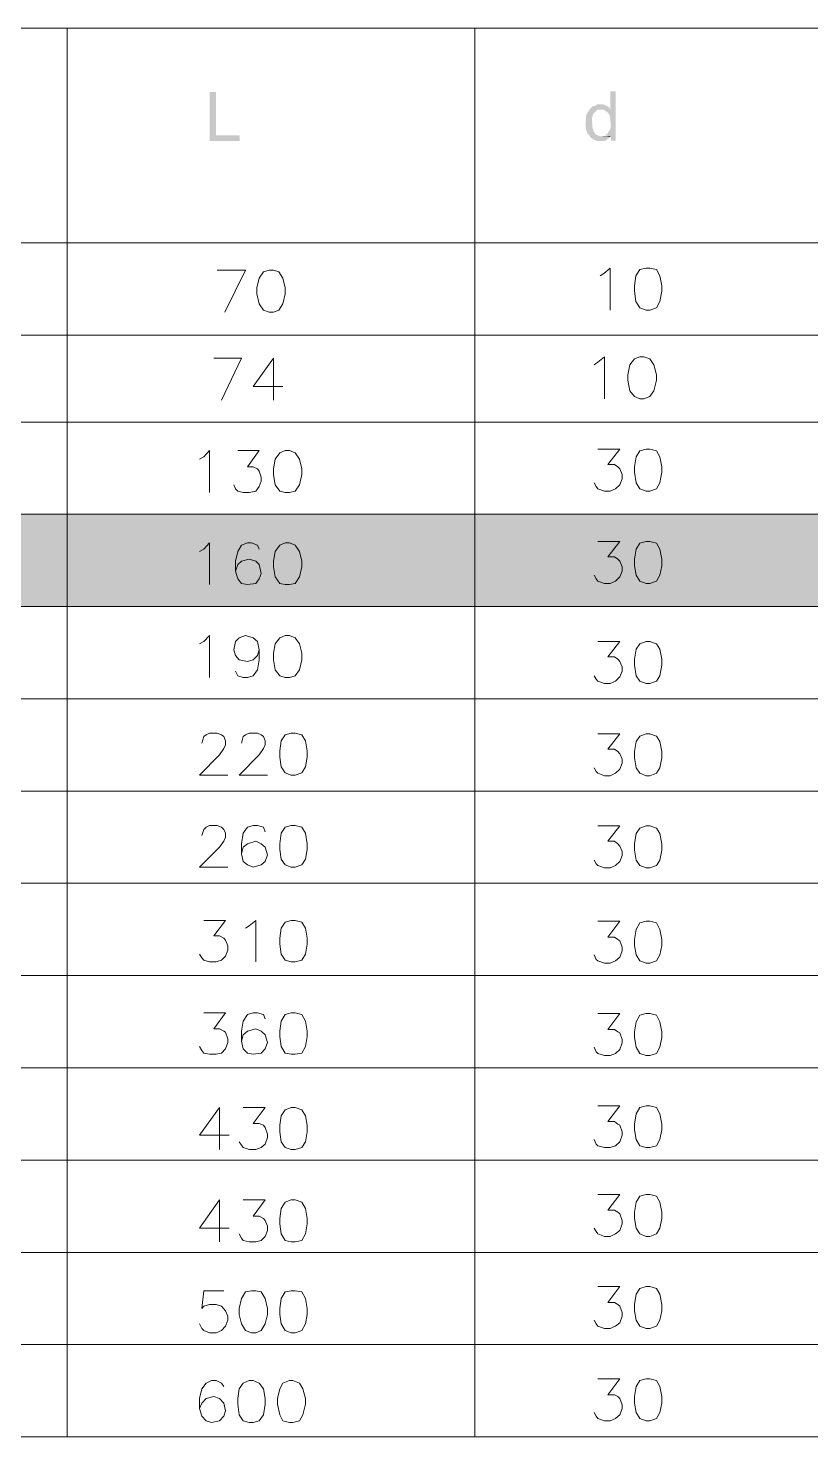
# Model space of a CAD drawing. Header units: feet. Extents: x 203667 to 205527, y 9204857 to 9205156.
# Drawn here: x 204242.956 to 204244.866, y 9205140.321 to 9205143.756 of the extents above; entities that cross this region are included whole.
import ezdxf

# ---------------------------------------------------------------- set-up
doc = ezdxf.new("R2010")
doc.units = ezdxf.units.FT
doc.header["$LTSCALE"] = 0.3
doc.header["$MEASUREMENT"] = 0
doc.layers.add('CALÇADA', color=3, linetype='Continuous')
doc.layers.add('DRENAGEM a executar', color=242, linetype='Continuous', lineweight=30)

msp = doc.modelspace()

# ---------------------------------------------------------------- hatches: boundary and pattern name
at = {"layer": 'CALÇADA'}
h = msp.add_hatch(color=1, dxfattribs=at)
h.dxf.hatch_style = 1
h.paths.add_polyline_path([(204249.5493, 9205142.5705), (204239.2705, 9205142.5705), (204239.2705, 9205142.3455), (204249.5493, 9205142.3455)])
h.paths.add_polyline_path([(204251.0814, 9205142.5705), (204249.5493, 9205142.5705), (204249.5493, 9205142.3455), (204251.0814, 9205142.3455)])
at = {"layer": 'DRENAGEM a executar', "lineweight": 20}
for points in [[(204244.3899, 9205143.6018), (204244.3769, 9205143.6018), (204244.3769, 9205143.5585), (204244.3538, 9205143.5585), (204244.361, 9205143.5571), (204244.3711, 9205143.5499), (204244.3754, 9205143.5441), (204244.3769, 9205143.5354), (204244.3783, 9205143.5167), (204244.3769, 9205143.5095), (204244.3726, 9205143.5037), (204244.3697, 9205143.4979), (204244.3639, 9205143.4951), (204244.3783, 9205143.4922), (204244.3783, 9205143.4821), (204244.3899, 9205143.4821)], [(204243.4149, 9205143.6003), (204243.399, 9205143.6003), (204243.399, 9205143.4806), (204243.4726, 9205143.4806), (204243.4726, 9205143.4951), (204243.4149, 9205143.4951)], [(204244.3524, 9205143.5701), (204244.3451, 9205143.5701), (204244.3408, 9205143.5672), (204244.3336, 9205143.5657), (204244.3278, 9205143.56), (204244.325, 9205143.5556), (204244.3206, 9205143.5484), (204244.3177, 9205143.5426), (204244.3177, 9205143.5354), (204244.3163, 9205143.521), (204244.3177, 9205143.5095), (204244.3206, 9205143.5008), (204244.325, 9205143.4951), (204244.3293, 9205143.4893), (204244.3379, 9205143.4835), (204244.3466, 9205143.4806), (204244.3596, 9205143.4806), (204244.3668, 9205143.4821), (204244.3711, 9205143.4864), (204244.3769, 9205143.4907), (204244.3538, 9205143.4922), (204244.3451, 9205143.4951), (204244.3408, 9205143.4979), (204244.3365, 9205143.5037), (204244.3336, 9205143.5124), (204244.3322, 9205143.534), (204244.3336, 9205143.5426), (204244.3365, 9205143.5484), (204244.3408, 9205143.5527), (204244.3451, 9205143.5571), (204244.3769, 9205143.5585), (204244.3726, 9205143.5643), (204244.3668, 9205143.5672), (204244.3596, 9205143.5701), (204244.3552, 9205143.5701)], [(204244.361, 9205143.4922), (204244.3538, 9205143.4922), (204244.3769, 9205143.4907), (204244.3783, 9205143.4922)]]:
    msp.add_hatch(color=7, dxfattribs=at).paths.add_polyline_path(points)

# ---------------------------------------------------------------- linework, layer by layer
at = {"layer": 'DRENAGEM a executar', "color": 7, "lineweight": 20}
for points in [[(204239.2553, 9205143.7561), (204251.0749, 9205143.7561)], [(204243.0514, 9205143.7561), (204243.0514, 9205140.3206)], [(204244.0466, 9205143.7561), (204244.0466, 9205140.3206)], [(204239.2668, 9205143.2326), (204251.0778, 9205143.2326)], [(204243.4365, 9205143.0638), (204243.487, 9205143.1662), (204243.4178, 9205143.1662)], [(204243.5447, 9205143.1662), (204243.5303, 9205143.1619), (204243.5202, 9205143.146), (204243.5144, 9205143.1229), (204243.5144, 9205143.1085), (204243.5202, 9205143.084), (204243.5303, 9205143.0681), (204243.5447, 9205143.0638), (204243.5548, 9205143.0638), (204243.5677, 9205143.0681), (204243.5778, 9205143.084), (204243.5836, 9205143.1085), (204243.5836, 9205143.1229), (204243.5778, 9205143.146), (204243.5677, 9205143.1619), (204243.5548, 9205143.1662), (204243.5447, 9205143.1662), (204243.5447, 9205143.1662)], [(204244.3524, 9205143.1518), (204244.361, 9205143.1576), (204244.3769, 9205143.1705), (204244.3769, 9205143.0681)], [(204244.4649, 9205143.1705), (204244.449, 9205143.1677), (204244.4389, 9205143.1518), (204244.436, 9205143.1273), (204244.436, 9205143.1143), (204244.4389, 9205143.0898), (204244.449, 9205143.0739), (204244.4649, 9205143.0681), (204244.4735, 9205143.0681), (204244.4894, 9205143.0739), (204244.498, 9205143.0898), (204244.5024, 9205143.1143), (204244.5024, 9205143.1273), (204244.498, 9205143.1518), (204244.4894, 9205143.1677), (204244.4735, 9205143.1705), (204244.4649, 9205143.1705), (204244.4649, 9205143.1705)], [(204239.2668, 9205143.0076), (204251.0749, 9205143.0076)], [(204243.4278, 9205142.8489), (204243.4769, 9205142.9513), (204243.4091, 9205142.9513)], [(204243.5548, 9205142.9513), (204243.5057, 9205142.8821), (204243.5778, 9205142.8821)], [(204243.5548, 9205142.9513), (204243.5548, 9205142.8489)], [(204244.3379, 9205142.9354), (204244.3466, 9205142.9412), (204244.3625, 9205142.9542), (204244.3625, 9205142.8518)], [(204244.449, 9205142.9542), (204244.436, 9205142.9499), (204244.4245, 9205142.9354), (204244.4201, 9205142.9109), (204244.4201, 9205142.8979), (204244.4245, 9205142.872), (204244.436, 9205142.8576), (204244.449, 9205142.8518), (204244.4591, 9205142.8518), (204244.4735, 9205142.8576), (204244.4836, 9205142.872), (204244.4894, 9205142.8979), (204244.4894, 9205142.9109), (204244.4836, 9205142.9354), (204244.4735, 9205142.9499), (204244.4591, 9205142.9542), (204244.449, 9205142.9542), (204244.449, 9205142.9542)], [(204239.2639, 9205142.7955), (204251.0749, 9205142.7955)], [(204243.3745, 9205142.7047), (204243.3846, 9205142.7104), (204243.399, 9205142.7263), (204243.399, 9205142.6239)], [(204243.4682, 9205142.7263), (204243.5202, 9205142.7263), (204243.4913, 9205142.6859), (204243.5057, 9205142.6859), (204243.5158, 9205142.6816), (204243.5202, 9205142.6758), (204243.5245, 9205142.6614), (204243.5245, 9205142.6513), (204243.5202, 9205142.6383), (204243.5115, 9205142.6268), (204243.4956, 9205142.6239), (204243.4812, 9205142.6239), (204243.4682, 9205142.6268), (204243.4625, 9205142.6326), (204243.4581, 9205142.6427)], [(204243.5836, 9205142.7263), (204243.5706, 9205142.7205), (204243.5591, 9205142.7047), (204243.5548, 9205142.6816), (204243.5548, 9205142.6672), (204243.5591, 9205142.6427), (204243.5706, 9205142.6268), (204243.5836, 9205142.6239), (204243.5937, 9205142.6239), (204243.6081, 9205142.6268), (204243.6182, 9205142.6427), (204243.624, 9205142.6672), (204243.624, 9205142.6816), (204243.6182, 9205142.7047), (204243.6081, 9205142.7205), (204243.5937, 9205142.7263), (204243.5836, 9205142.7263), (204243.5836, 9205142.7263)], [(204244.3466, 9205142.7292), (204244.4, 9205142.7292), (204244.3711, 9205142.6917), (204244.387, 9205142.6917), (204244.3956, 9205142.6859), (204244.4, 9205142.6816), (204244.4057, 9205142.6672), (204244.4057, 9205142.6571), (204244.4, 9205142.6427), (204244.3899, 9205142.6326), (204244.3769, 9205142.6268), (204244.3625, 9205142.6268), (204244.3466, 9205142.6326), (204244.3423, 9205142.6383), (204244.3379, 9205142.647)], [(204244.4649, 9205142.7292), (204244.449, 9205142.7249), (204244.4403, 9205142.7104), (204244.436, 9205142.6859), (204244.436, 9205142.6729), (204244.4403, 9205142.647), (204244.449, 9205142.6326), (204244.4649, 9205142.6268), (204244.4735, 9205142.6268), (204244.4894, 9205142.6326), (204244.498, 9205142.647), (204244.5024, 9205142.6729), (204244.5024, 9205142.6859), (204244.498, 9205142.7104), (204244.4894, 9205142.7249), (204244.4735, 9205142.7292), (204244.4649, 9205142.7292), (204244.4649, 9205142.7292)], [(204239.2618, 9205142.5705), (204251.0814, 9205142.5705)], [(204239.2639, 9205142.5705), (204251.0749, 9205142.5705)], [(204244.3466, 9205142.5042), (204244.4, 9205142.5042), (204244.3711, 9205142.4667), (204244.387, 9205142.4667), (204244.3956, 9205142.4609), (204244.4, 9205142.4566), (204244.4057, 9205142.4422), (204244.4057, 9205142.4321), (204244.4, 9205142.4177), (204244.3899, 9205142.4076), (204244.3769, 9205142.4018), (204244.3625, 9205142.4018), (204244.3466, 9205142.4076), (204244.3423, 9205142.4133), (204244.3379, 9205142.422)], [(204244.4649, 9205142.5042), (204244.449, 9205142.4999), (204244.4403, 9205142.4854), (204244.436, 9205142.4609), (204244.436, 9205142.4451), (204244.4403, 9205142.422), (204244.449, 9205142.4076), (204244.4649, 9205142.4018), (204244.4735, 9205142.4018), (204244.4894, 9205142.4076), (204244.498, 9205142.422), (204244.5024, 9205142.4451), (204244.5024, 9205142.4609), (204244.498, 9205142.4854), (204244.4894, 9205142.4999), (204244.4735, 9205142.5042), (204244.4649, 9205142.5042), (204244.4649, 9205142.5042)], [(204243.3745, 9205142.4797), (204243.3846, 9205142.4854), (204243.399, 9205142.5013), (204243.399, 9205142.3989)], [(204243.5202, 9205142.4854), (204243.5158, 9205142.4955), (204243.5014, 9205142.5013), (204243.4913, 9205142.5013), (204243.4769, 9205142.4955), (204243.4682, 9205142.4797), (204243.4625, 9205142.4566), (204243.4625, 9205142.4321), (204243.4682, 9205142.4133), (204243.4769, 9205142.4018), (204243.4913, 9205142.3989), (204243.5115, 9205142.4018), (204243.5202, 9205142.4133), (204243.5245, 9205142.4263), (204243.5202, 9205142.4479), (204243.5115, 9205142.4566), (204243.4956, 9205142.4609), (204243.4769, 9205142.4566), (204243.4682, 9205142.4479), (204243.4625, 9205142.4321)], [(204243.5836, 9205142.5013), (204243.5706, 9205142.4955), (204243.5591, 9205142.4797), (204243.5548, 9205142.4566), (204243.5548, 9205142.4422), (204243.5591, 9205142.4177), (204243.5706, 9205142.4018), (204243.5836, 9205142.3989), (204243.5937, 9205142.3989), (204243.6081, 9205142.4018), (204243.6182, 9205142.4177), (204243.624, 9205142.4422), (204243.624, 9205142.4566), (204243.6182, 9205142.4797), (204243.6081, 9205142.4955), (204243.5937, 9205142.5013), (204243.5836, 9205142.5013), (204243.5836, 9205142.5013)], [(204239.2639, 9205142.3455), (204251.0749, 9205142.3455)], [(204243.3745, 9205142.2547), (204243.3846, 9205142.2604), (204243.399, 9205142.2749), (204243.399, 9205142.1725)], [(204243.5202, 9205142.2403), (204243.5158, 9205142.2258), (204243.5057, 9205142.2157), (204243.4913, 9205142.2114), (204243.4711, 9205142.2157), (204243.4625, 9205142.2258), (204243.4581, 9205142.2403), (204243.4625, 9205142.2604), (204243.4711, 9205142.2691), (204243.487, 9205142.2749), (204243.5057, 9205142.2691), (204243.5158, 9205142.2604), (204243.5202, 9205142.2403), (204243.5202, 9205142.2157), (204243.5158, 9205142.1912), (204243.5057, 9205142.1768), (204243.4913, 9205142.1725), (204243.4812, 9205142.1725), (204243.4682, 9205142.1768), (204243.4625, 9205142.1883)], [(204243.5836, 9205142.2749), (204243.5706, 9205142.2691), (204243.5591, 9205142.2547), (204243.5548, 9205142.2316), (204243.5548, 9205142.2157), (204243.5591, 9205142.1912), (204243.5706, 9205142.1768), (204243.5836, 9205142.1725), (204243.5937, 9205142.1725), (204243.6081, 9205142.1768), (204243.6182, 9205142.1912), (204243.624, 9205142.2157), (204243.624, 9205142.2316), (204243.6182, 9205142.2547), (204243.6081, 9205142.2691), (204243.5937, 9205142.2749), (204243.5836, 9205142.2749), (204243.5836, 9205142.2749)], [(204244.3466, 9205142.2604), (204244.4, 9205142.2604), (204244.3711, 9205142.2229), (204244.387, 9205142.2229), (204244.3956, 9205142.2172), (204244.4, 9205142.2114), (204244.4057, 9205142.1984), (204244.4057, 9205142.1883), (204244.4, 9205142.1739), (204244.3899, 9205142.1638), (204244.3769, 9205142.158), (204244.3625, 9205142.158), (204244.3466, 9205142.1638), (204244.3423, 9205142.1681), (204244.3379, 9205142.1768)], [(204244.4649, 9205142.2604), (204244.449, 9205142.2547), (204244.4403, 9205142.2417), (204244.436, 9205142.2172), (204244.436, 9205142.2028), (204244.4403, 9205142.1768), (204244.449, 9205142.1638), (204244.4649, 9205142.158), (204244.4735, 9205142.158), (204244.4894, 9205142.1638), (204244.498, 9205142.1768), (204244.5024, 9205142.2028), (204244.5024, 9205142.2172), (204244.498, 9205142.2417), (204244.4894, 9205142.2547), (204244.4735, 9205142.2604), (204244.4649, 9205142.2604), (204244.4649, 9205142.2604)], [(204239.2639, 9205142.1205), (204251.0749, 9205142.1205)], [(204243.3803, 9205142.0124), (204243.3846, 9205142.0282), (204243.3903, 9205142.0326), (204243.399, 9205142.0369), (204243.4178, 9205142.0369), (204243.4278, 9205142.0326), (204243.4336, 9205142.0282), (204243.4379, 9205142.0181), (204243.4379, 9205142.008), (204243.4336, 9205141.9994), (204243.4235, 9205141.9835), (204243.3745, 9205141.9345), (204243.4437, 9205141.9345)], [(204243.4769, 9205142.0124), (204243.4812, 9205142.0282), (204243.487, 9205142.0326), (204243.4956, 9205142.0369), (204243.5158, 9205142.0369), (204243.5245, 9205142.0326), (204243.5303, 9205142.0282), (204243.5346, 9205142.0181), (204243.5346, 9205142.008), (204243.5303, 9205141.9994), (204243.5202, 9205141.9835), (204243.4711, 9205141.9345), (204243.5403, 9205141.9345)], [(204243.598, 9205142.0369), (204243.5836, 9205142.0326), (204243.5735, 9205142.0181), (204243.5706, 9205141.9936), (204243.5706, 9205141.9778), (204243.5735, 9205141.9547), (204243.5836, 9205141.9403), (204243.598, 9205141.9345), (204243.6081, 9205141.9345), (204243.624, 9205141.9403), (204243.6327, 9205141.9547), (204243.637, 9205141.9778), (204243.637, 9205141.9936), (204243.6327, 9205142.0181), (204243.624, 9205142.0326), (204243.6081, 9205142.0369), (204243.598, 9205142.0369), (204243.598, 9205142.0369)], [(204244.3466, 9205142.0354), (204244.4, 9205142.0354), (204244.3711, 9205141.9979), (204244.387, 9205141.9979), (204244.3956, 9205141.9922), (204244.4, 9205141.9864), (204244.4057, 9205141.9734), (204244.4057, 9205141.9633), (204244.4, 9205141.9489), (204244.3899, 9205141.9388), (204244.3769, 9205141.933), (204244.3625, 9205141.933), (204244.3466, 9205141.9388), (204244.3423, 9205141.9431), (204244.3379, 9205141.9518)], [(204244.4649, 9205142.0354), (204244.449, 9205142.0297), (204244.4403, 9205142.0167), (204244.436, 9205141.9922), (204244.436, 9205141.9763), (204244.4403, 9205141.9518), (204244.449, 9205141.9388), (204244.4649, 9205141.933), (204244.4735, 9205141.933), (204244.4894, 9205141.9388), (204244.498, 9205141.9518), (204244.5024, 9205141.9763), (204244.5024, 9205141.9922), (204244.498, 9205142.0167), (204244.4894, 9205142.0297), (204244.4735, 9205142.0354), (204244.4649, 9205142.0354), (204244.4649, 9205142.0354)], [(204239.2639, 9205141.8955), (204251.0749, 9205141.8955)], [(204243.3803, 9205141.7874), (204243.3846, 9205141.8018), (204243.3903, 9205141.8076), (204243.399, 9205141.8119), (204243.4178, 9205141.8119), (204243.4278, 9205141.8076), (204243.4336, 9205141.8018), (204243.4379, 9205141.7931), (204243.4379, 9205141.783), (204243.4336, 9205141.7729), (204243.4235, 9205141.7585), (204243.3745, 9205141.7095), (204243.4437, 9205141.7095)], [(204243.5346, 9205141.796), (204243.5303, 9205141.8076), (204243.5158, 9205141.8119), (204243.5057, 9205141.8119), (204243.4913, 9205141.8076), (204243.4812, 9205141.7931), (204243.4769, 9205141.7672), (204243.4769, 9205141.7427), (204243.4812, 9205141.7239), (204243.4913, 9205141.7153), (204243.5057, 9205141.7095), (204243.5245, 9205141.7153), (204243.5346, 9205141.7239), (204243.5403, 9205141.7398), (204243.5346, 9205141.7585), (204243.5245, 9205141.7672), (204243.5115, 9205141.7729), (204243.4913, 9205141.7672), (204243.4812, 9205141.7585), (204243.4769, 9205141.7427)], [(204243.598, 9205141.8119), (204243.5836, 9205141.8076), (204243.5735, 9205141.7931), (204243.5706, 9205141.7672), (204243.5706, 9205141.7528), (204243.5735, 9205141.7297), (204243.5836, 9205141.7153), (204243.598, 9205141.7095), (204243.6081, 9205141.7095), (204243.624, 9205141.7153), (204243.6327, 9205141.7297), (204243.637, 9205141.7528), (204243.637, 9205141.7672), (204243.6327, 9205141.7931), (204243.624, 9205141.8076), (204243.6081, 9205141.8119), (204243.598, 9205141.8119), (204243.598, 9205141.8119)], [(204244.3466, 9205141.8104), (204244.4, 9205141.8104), (204244.3711, 9205141.7729), (204244.387, 9205141.7729), (204244.3956, 9205141.7672), (204244.4, 9205141.7614), (204244.4057, 9205141.7484), (204244.4057, 9205141.7383), (204244.4, 9205141.7239), (204244.3899, 9205141.7138), (204244.3769, 9205141.708), (204244.3625, 9205141.708), (204244.3466, 9205141.7138), (204244.3423, 9205141.7181), (204244.3379, 9205141.7268)], [(204244.4649, 9205141.8104), (204244.449, 9205141.8047), (204244.4403, 9205141.7917), (204244.436, 9205141.7672), (204244.436, 9205141.7513), (204244.4403, 9205141.7268), (204244.449, 9205141.7138), (204244.4649, 9205141.708), (204244.4735, 9205141.708), (204244.4894, 9205141.7138), (204244.498, 9205141.7268), (204244.5024, 9205141.7513), (204244.5024, 9205141.7672), (204244.498, 9205141.7917), (204244.4894, 9205141.8047), (204244.4735, 9205141.8104), (204244.4649, 9205141.8104), (204244.4649, 9205141.8104)], [(204239.2639, 9205141.6705), (204251.0749, 9205141.6705), (204239.2639, 9205141.6705), (204239.2639, 9205141.6705)], [(204243.3846, 9205141.5797), (204243.4379, 9205141.5797), (204243.4091, 9205141.5422), (204243.4235, 9205141.5422), (204243.4336, 9205141.5364), (204243.4379, 9205141.5321), (204243.4437, 9205141.5177), (204243.4437, 9205141.5076), (204243.4379, 9205141.4931), (204243.4278, 9205141.483), (204243.4149, 9205141.4787), (204243.399, 9205141.4787), (204243.3846, 9205141.483), (204243.3803, 9205141.4888), (204243.3745, 9205141.4975)], [(204243.487, 9205141.5609), (204243.4956, 9205141.5667), (204243.5115, 9205141.5797), (204243.5115, 9205141.4787)], [(204243.598, 9205141.5797), (204243.5836, 9205141.5754), (204243.5735, 9205141.5609), (204243.5706, 9205141.5364), (204243.5706, 9205141.522), (204243.5735, 9205141.4975), (204243.5836, 9205141.483), (204243.598, 9205141.4787), (204243.6081, 9205141.4787), (204243.624, 9205141.483), (204243.6327, 9205141.4975), (204243.637, 9205141.522), (204243.637, 9205141.5364), (204243.6327, 9205141.5609), (204243.624, 9205141.5754), (204243.6081, 9205141.5797), (204243.598, 9205141.5797), (204243.598, 9205141.5797)], [(204244.3466, 9205141.5782), (204244.4, 9205141.5782), (204244.3711, 9205141.5393), (204244.387, 9205141.5393), (204244.3956, 9205141.5335), (204244.4, 9205141.5306), (204244.4057, 9205141.5148), (204244.4057, 9205141.5061), (204244.4, 9205141.4903), (204244.3899, 9205141.4816), (204244.3769, 9205141.4758), (204244.3625, 9205141.4758), (204244.3466, 9205141.4816), (204244.3423, 9205141.4845), (204244.3379, 9205141.496)], [(204244.4649, 9205141.5782), (204244.449, 9205141.5739), (204244.4403, 9205141.558), (204244.436, 9205141.5335), (204244.436, 9205141.5191), (204244.4403, 9205141.496), (204244.449, 9205141.4816), (204244.4649, 9205141.4758), (204244.4735, 9205141.4758), (204244.4894, 9205141.4816), (204244.498, 9205141.496), (204244.5024, 9205141.5191), (204244.5024, 9205141.5335), (204244.498, 9205141.558), (204244.4894, 9205141.5739), (204244.4735, 9205141.5782), (204244.4649, 9205141.5782), (204244.4649, 9205141.5782)], [(204239.2639, 9205141.4455), (204251.0749, 9205141.4455)], [(204243.3846, 9205141.3547), (204243.4379, 9205141.3547), (204243.4091, 9205141.3157), (204243.4235, 9205141.3157), (204243.4336, 9205141.31), (204243.4379, 9205141.3071), (204243.4437, 9205141.2912), (204243.4437, 9205141.2826), (204243.4379, 9205141.2667), (204243.4278, 9205141.2566), (204243.4149, 9205141.2537), (204243.399, 9205141.2537), (204243.3846, 9205141.2566), (204243.3803, 9205141.2624), (204243.3745, 9205141.2725)], [(204243.5346, 9205141.3403), (204243.5303, 9205141.3504), (204243.5158, 9205141.3547), (204243.5057, 9205141.3547), (204243.4913, 9205141.3504), (204243.4812, 9205141.3345), (204243.4769, 9205141.31), (204243.4769, 9205141.2854), (204243.4812, 9205141.2667), (204243.4913, 9205141.2566), (204243.5057, 9205141.2537), (204243.5245, 9205141.2566), (204243.5346, 9205141.2667), (204243.5403, 9205141.2826), (204243.5346, 9205141.3013), (204243.5245, 9205141.31), (204243.5115, 9205141.3157), (204243.4913, 9205141.31), (204243.4812, 9205141.3013), (204243.4769, 9205141.2854)], [(204243.598, 9205141.3547), (204243.5836, 9205141.3504), (204243.5735, 9205141.3345), (204243.5706, 9205141.31), (204243.5706, 9205141.297), (204243.5735, 9205141.2725), (204243.5836, 9205141.2566), (204243.598, 9205141.2537), (204243.6081, 9205141.2537), (204243.624, 9205141.2566), (204243.6327, 9205141.2725), (204243.637, 9205141.297), (204243.637, 9205141.31), (204243.6327, 9205141.3345), (204243.624, 9205141.3504), (204243.6081, 9205141.3547), (204243.598, 9205141.3547), (204243.598, 9205141.3547)], [(204244.3466, 9205141.3532), (204244.4, 9205141.3532), (204244.3711, 9205141.3143), (204244.387, 9205141.3143), (204244.3956, 9205141.3085), (204244.4, 9205141.3056), (204244.4057, 9205141.2898), (204244.4057, 9205141.2811), (204244.4, 9205141.2653), (204244.3899, 9205141.2552), (204244.3769, 9205141.2508), (204244.3625, 9205141.2508), (204244.3466, 9205141.2552), (204244.3423, 9205141.2595), (204244.3379, 9205141.271)], [(204244.4649, 9205141.3532), (204244.449, 9205141.3489), (204244.4403, 9205141.333), (204244.436, 9205141.3085), (204244.436, 9205141.2941), (204244.4403, 9205141.271), (204244.449, 9205141.2552), (204244.4649, 9205141.2508), (204244.4735, 9205141.2508), (204244.4894, 9205141.2552), (204244.498, 9205141.271), (204244.5024, 9205141.2941), (204244.5024, 9205141.3085), (204244.498, 9205141.333), (204244.4894, 9205141.3489), (204244.4735, 9205141.3532), (204244.4649, 9205141.3532), (204244.4649, 9205141.3532)], [(204239.2639, 9205141.2205), (204251.0749, 9205141.2205)], [(204244.3466, 9205141.1282), (204244.4, 9205141.1282), (204244.3711, 9205141.0893), (204244.387, 9205141.0893), (204244.3956, 9205141.0835), (204244.4, 9205141.0806), (204244.4057, 9205141.0648), (204244.4057, 9205141.0561), (204244.4, 9205141.0403), (204244.3899, 9205141.0302), (204244.3769, 9205141.0258), (204244.3625, 9205141.0258), (204244.3466, 9205141.0302), (204244.3423, 9205141.0345), (204244.3379, 9205141.046)], [(204244.4649, 9205141.1282), (204244.449, 9205141.1239), (204244.4403, 9205141.108), (204244.436, 9205141.0835), (204244.436, 9205141.0691), (204244.4403, 9205141.046), (204244.449, 9205141.0302), (204244.4649, 9205141.0258), (204244.4735, 9205141.0258), (204244.4894, 9205141.0302), (204244.498, 9205141.046), (204244.5024, 9205141.0691), (204244.5024, 9205141.0835), (204244.498, 9205141.108), (204244.4894, 9205141.1239), (204244.4735, 9205141.1282), (204244.4649, 9205141.1282), (204244.4649, 9205141.1282)], [(204243.4235, 9205141.1239), (204243.3745, 9205141.0561), (204243.4466, 9205141.0561)], [(204243.4235, 9205141.1239), (204243.4235, 9205141.0215)], [(204243.4812, 9205141.1239), (204243.5346, 9205141.1239), (204243.5057, 9205141.085), (204243.5202, 9205141.085), (204243.5303, 9205141.0806), (204243.5346, 9205141.0749), (204243.5403, 9205141.059), (204243.5403, 9205141.0504), (204243.5346, 9205141.0345), (204243.5245, 9205141.0258), (204243.5115, 9205141.0215), (204243.4956, 9205141.0215), (204243.4812, 9205141.0258), (204243.4769, 9205141.0316), (204243.4711, 9205141.0403)], [(204243.598, 9205141.1239), (204243.5836, 9205141.1181), (204243.5735, 9205141.1037), (204243.5706, 9205141.0806), (204243.5706, 9205141.0648), (204243.5735, 9205141.0403), (204243.5836, 9205141.0258), (204243.598, 9205141.0215), (204243.6081, 9205141.0215), (204243.624, 9205141.0258), (204243.6327, 9205141.0403), (204243.637, 9205141.0648), (204243.637, 9205141.0806), (204243.6327, 9205141.1037), (204243.624, 9205141.1181), (204243.6081, 9205141.1239), (204243.598, 9205141.1239), (204243.598, 9205141.1239)], [(204239.2639, 9205140.9955), (204251.0749, 9205140.9955)], [(204243.4235, 9205140.8989), (204243.3745, 9205140.8297), (204243.4466, 9205140.8297)], [(204243.4235, 9205140.8989), (204243.4235, 9205140.7965)], [(204243.4812, 9205140.8989), (204243.5346, 9205140.8989), (204243.5057, 9205140.8585), (204243.5202, 9205140.8585), (204243.5303, 9205140.8528), (204243.5346, 9205140.8484), (204243.5403, 9205140.834), (204243.5403, 9205140.8239), (204243.5346, 9205140.8095), (204243.5245, 9205140.7994), (204243.5115, 9205140.7965), (204243.4956, 9205140.7965), (204243.4812, 9205140.7994), (204243.4769, 9205140.8052), (204243.4711, 9205140.8153)], [(204243.598, 9205140.8989), (204243.5836, 9205140.8931), (204243.5735, 9205140.8773), (204243.5706, 9205140.8528), (204243.5706, 9205140.8398), (204243.5735, 9205140.8153), (204243.5836, 9205140.7994), (204243.598, 9205140.7965), (204243.6081, 9205140.7965), (204243.624, 9205140.7994), (204243.6327, 9205140.8153), (204243.637, 9205140.8398), (204243.637, 9205140.8528), (204243.6327, 9205140.8773), (204243.624, 9205140.8931), (204243.6081, 9205140.8989), (204243.598, 9205140.8989), (204243.598, 9205140.8989)], [(204244.3466, 9205140.9119), (204244.4, 9205140.9119), (204244.3711, 9205140.873), (204244.387, 9205140.873), (204244.3956, 9205140.8686), (204244.4, 9205140.8643), (204244.4057, 9205140.8484), (204244.4057, 9205140.8398), (204244.4, 9205140.8239), (204244.3899, 9205140.8153), (204244.3769, 9205140.8095), (204244.3625, 9205140.8095), (204244.3466, 9205140.8153), (204244.3423, 9205140.821), (204244.3379, 9205140.8297)], [(204244.4649, 9205140.9119), (204244.449, 9205140.9076), (204244.4403, 9205140.8931), (204244.436, 9205140.8686), (204244.436, 9205140.8528), (204244.4403, 9205140.8297), (204244.449, 9205140.8153), (204244.4649, 9205140.8095), (204244.4735, 9205140.8095), (204244.4894, 9205140.8153), (204244.498, 9205140.8297), (204244.5024, 9205140.8528), (204244.5024, 9205140.8686), (204244.498, 9205140.8931), (204244.4894, 9205140.9076), (204244.4735, 9205140.9119), (204244.4649, 9205140.9119), (204244.4649, 9205140.9119)], [(204239.2639, 9205140.7705), (204251.0749, 9205140.7705)], [(204239.2639, 9205140.7705), (204251.0749, 9205140.7705)], [(204244.3466, 9205140.6869), (204244.4, 9205140.6869), (204244.3711, 9205140.648), (204244.387, 9205140.648), (204244.3956, 9205140.6436), (204244.4, 9205140.6393), (204244.4057, 9205140.6234), (204244.4057, 9205140.6148), (204244.4, 9205140.5989), (204244.3899, 9205140.5903), (204244.3769, 9205140.5845), (204244.3625, 9205140.5845), (204244.3466, 9205140.5903), (204244.3423, 9205140.596), (204244.3379, 9205140.6047)], [(204244.4649, 9205140.6869), (204244.449, 9205140.6826), (204244.4403, 9205140.6681), (204244.436, 9205140.6436), (204244.436, 9205140.6278), (204244.4403, 9205140.6047), (204244.449, 9205140.5903), (204244.4649, 9205140.5845), (204244.4735, 9205140.5845), (204244.4894, 9205140.5903), (204244.498, 9205140.6047), (204244.5024, 9205140.6278), (204244.5024, 9205140.6436), (204244.498, 9205140.6681), (204244.4894, 9205140.6826), (204244.4735, 9205140.6869), (204244.4649, 9205140.6869), (204244.4649, 9205140.6869)], [(204243.4336, 9205140.6768), (204243.3846, 9205140.6768), (204243.3803, 9205140.6335), (204243.3846, 9205140.6393), (204243.399, 9205140.6436), (204243.4149, 9205140.6436), (204243.4278, 9205140.6393), (204243.4379, 9205140.6278), (204243.4437, 9205140.6148), (204243.4437, 9205140.6047), (204243.4379, 9205140.5903), (204243.4278, 9205140.5802), (204243.4149, 9205140.5744), (204243.399, 9205140.5744), (204243.3846, 9205140.5802), (204243.3803, 9205140.5845), (204243.3745, 9205140.596)], [(204243.5014, 9205140.6768), (204243.487, 9205140.6739), (204243.4769, 9205140.658), (204243.4711, 9205140.6335), (204243.4711, 9205140.6191), (204243.4769, 9205140.596), (204243.487, 9205140.5802), (204243.5014, 9205140.5744), (204243.5115, 9205140.5744), (204243.5245, 9205140.5802), (204243.5346, 9205140.596), (204243.5403, 9205140.6191), (204243.5403, 9205140.6335), (204243.5346, 9205140.658), (204243.5245, 9205140.6739), (204243.5115, 9205140.6768), (204243.5014, 9205140.6768), (204243.5014, 9205140.6768)], [(204243.598, 9205140.6768), (204243.5836, 9205140.6739), (204243.5735, 9205140.658), (204243.5706, 9205140.6335), (204243.5706, 9205140.6191), (204243.5735, 9205140.596), (204243.5836, 9205140.5802), (204243.598, 9205140.5744), (204243.6081, 9205140.5744), (204243.624, 9205140.5802), (204243.6327, 9205140.596), (204243.637, 9205140.6191), (204243.637, 9205140.6335), (204243.6327, 9205140.658), (204243.624, 9205140.6739), (204243.6081, 9205140.6768), (204243.598, 9205140.6768), (204243.598, 9205140.6768)], [(204239.2639, 9205140.5456), (204251.0749, 9205140.5456)], [(204243.4336, 9205140.4431), (204243.4278, 9205140.4518), (204243.4149, 9205140.4576), (204243.4033, 9205140.4576), (204243.3903, 9205140.4518), (204243.3803, 9205140.4374), (204243.3745, 9205140.4143), (204243.3745, 9205140.3898), (204243.3803, 9205140.371), (204243.3903, 9205140.3595), (204243.4033, 9205140.3552), (204243.4235, 9205140.3595), (204243.4336, 9205140.371), (204243.4379, 9205140.384), (204243.4336, 9205140.4028), (204243.4235, 9205140.4143), (204243.4091, 9205140.4186), (204243.3903, 9205140.4143), (204243.3803, 9205140.4028), (204243.3745, 9205140.3898)], [(204243.4956, 9205140.4576), (204243.4812, 9205140.4518), (204243.4711, 9205140.4374), (204243.4682, 9205140.4143), (204243.4682, 9205140.3999), (204243.4711, 9205140.3739), (204243.4812, 9205140.3595), (204243.4956, 9205140.3552), (204243.5057, 9205140.3552), (204243.5202, 9205140.3595), (204243.5303, 9205140.3739), (204243.5346, 9205140.3999), (204243.5346, 9205140.4143), (204243.5303, 9205140.4374), (204243.5202, 9205140.4518), (204243.5057, 9205140.4576), (204243.4956, 9205140.4576), (204243.4956, 9205140.4576)], [(204243.5937, 9205140.4576), (204243.5778, 9205140.4518), (204243.5706, 9205140.4374), (204243.5649, 9205140.4143), (204243.5649, 9205140.3999), (204243.5706, 9205140.3739), (204243.5778, 9205140.3595), (204243.5937, 9205140.3552), (204243.6024, 9205140.3552), (204243.6182, 9205140.3595), (204243.6269, 9205140.3739), (204243.6327, 9205140.3999), (204243.6327, 9205140.4143), (204243.6269, 9205140.4374), (204243.6182, 9205140.4518), (204243.6024, 9205140.4576), (204243.5937, 9205140.4576), (204243.5937, 9205140.4576)], [(204244.3466, 9205140.4619), (204244.4, 9205140.4619), (204244.3711, 9205140.423), (204244.387, 9205140.423), (204244.3956, 9205140.4186), (204244.4, 9205140.4143), (204244.4057, 9205140.3984), (204244.4057, 9205140.3898), (204244.4, 9205140.3739), (204244.3899, 9205140.3653), (204244.3769, 9205140.3595), (204244.3625, 9205140.3595), (204244.3466, 9205140.3653), (204244.3423, 9205140.371), (204244.3379, 9205140.3797)], [(204244.4649, 9205140.4619), (204244.449, 9205140.4576), (204244.4403, 9205140.4431), (204244.436, 9205140.4186), (204244.436, 9205140.4028), (204244.4403, 9205140.3797), (204244.449, 9205140.3653), (204244.4649, 9205140.3595), (204244.4735, 9205140.3595), (204244.4894, 9205140.3653), (204244.498, 9205140.3797), (204244.5024, 9205140.4028), (204244.5024, 9205140.4186), (204244.498, 9205140.4431), (204244.4894, 9205140.4576), (204244.4735, 9205140.4619), (204244.4649, 9205140.4619), (204244.4649, 9205140.4619)], [(204239.2639, 9205140.3206), (204251.0749, 9205140.3206)]]:
    msp.add_lwpolyline(points, dxfattribs=at)

doc.saveas('drawing.dxf')
